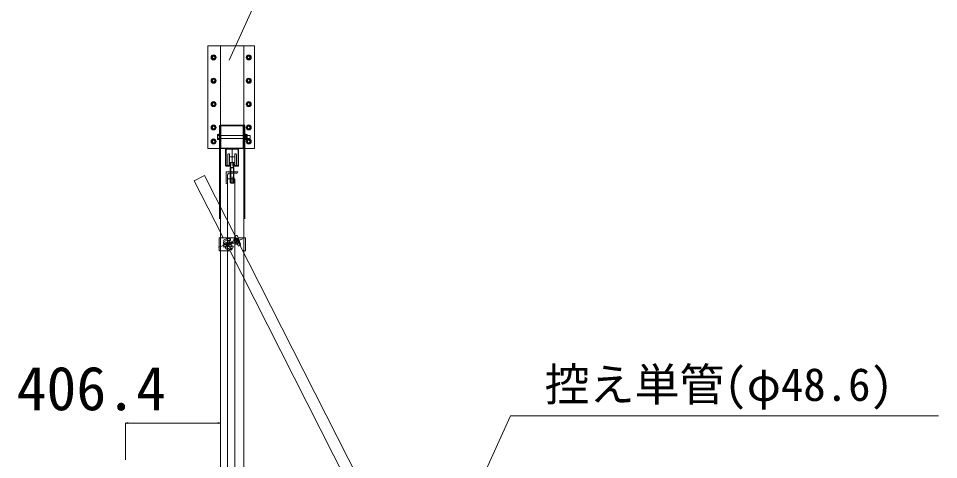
# Model space of a CAD drawing. Units: millimetres, scale not verified. Extents: x -12406 to 12406, y -8553 to 8553.
# Drawn here: x 3500 to 7433, y -1843 to 46 of the extents above; entities that cross this region are included whole.
import ezdxf
from ezdxf.enums import TextEntityAlignment as Align

# ---------------------------------------------------------------- set-up
doc = ezdxf.new("R2010")
doc.units = ezdxf.units.MM
doc.header["$LTSCALE"] = 50
doc.linetypes.add('CHAIN2', pattern=[12, 9, -1, 1, -1])
for name, color, linetype, lineweight in [('0-0_0', 7, 'Continuous', 9), ('0-5_CYG-36', 7, 'Continuous', 9), ('0-9_TEXT', 7, 'Continuous', 9), ('0-D_寸法', 7, 'Continuous', 9), ('0-E_中心線', 7, 'CHAIN2', 9)]:
    doc.layers.add(name, color=color, linetype=linetype, lineweight=lineweight)
doc.styles.add('ＭＳ ゴシック', font='')
doc.styles.get('ＭＳ ゴシック').set_extended_font_data('MS Gothic')

msp = doc.modelspace()

# ---------------------------------------------------------------- linework, layer by layer
at = {"layer": '0-0_0'}
for p, q in [((4362.97, -413.55), (4362.97, -71.06)), ((4462.97, -413.55), (4462.97, -71.06)), ((4475.54, -455.56), (4475.54, -472.56)), ((4412.97, -509.55), (4412.97, -520.72)), ((4384.97, -584.55), (4384.97, -513.55)), ((4386.97, -511.55), (4438.97, -511.55)), ((4386.97, -584.55), (4386.97, -513.55)), ((4386.97, -513.55), (4438.97, -513.55)), ((4394.47, -537.55), (4394.47, -581.55)), ((4401.27, -534.55), (4397.47, -534.55)), ((4401.47, -584.55), (4401.47, -534.55)), ((4401.47, -546.55), (4424.47, -546.55)), ((4431.47, -581.55), (4431.47, -537.55)), ((4438.97, -584.55), (4438.97, -513.55)), ((4440.97, -584.55), (4440.97, -513.55)), ((4402.96, -584.55), (4386.97, -584.55)), ((4386.97, -586.55), (4402.96, -586.55)), ((4401.47, -571.55), (4424.47, -571.55)), ((4402.96, -578.55), (4404.97, -578.55)), ((4402.96, -584.55), (4402.96, -578.55)), ((4404.97, -578.55), (4404.97, -584.55)), ((4406.72, -592.55), (4406.72, -571.55)), ((4419.22, -592.55), (4419.22, -571.55)), ((4420.97, -578.55), (4420.97, -584.55)), ((4422.97, -578.55), (4420.97, -578.55)), ((4422.97, -584.55), (4422.97, -578.55)), ((4422.97, -584.55), (4438.97, -584.55)), ((4438.97, -586.55), (4422.97, -586.55)), ((4437.97, -611.05), (4387.97, -611.05)), ((4404.97, -594.35), (4406.77, -592.55)), ((4404.97, -594.35), (4420.97, -594.35)), ((4404.97, -594.35), (4404.97, -657.55)), ((4406.77, -592.55), (4419.16, -592.55)), ((4406.97, -659.55), (4406.97, -592.55)), ((4418.97, -659.55), (4418.97, -592.55)), ((4419.16, -592.55), (4420.97, -594.35)), ((4404.97, -657.55), (4406.97, -659.55)), ((4404.97, -657.55), (4420.97, -657.55)), ((4406.97, -659.55), (4418.97, -659.55)), ((4420.97, -657.55), (4418.97, -659.55))]:
    msp.add_line(p, q, dxfattribs=at)
at = {"layer": '0-0_0', "linetype": 'CHAIN2'}
for p, q in [((4412.97, -586.55), (4412.97, -511.55)), ((4412.97, -657.54), (4412.97, -632.54))]:
    msp.add_line(p, q, dxfattribs=at)
at = {"layer": '0-0_0'}
for points in [[(4428.47, -534.55), (4424.47, -534.55), (4424.47, -584.55)], [(4420.97, -594.35), (4420.97, -657.55), (4420.97, -649.15)]]:
    msp.add_lwpolyline(points, dxfattribs=at)
for centre, radius, start, end in [((4386.97, -513.55), 2, 90, 180), ((4397.47, -537.55), 3, 90, 180), ((4428.47, -537.55), 3, 0, 90), ((4438.97, -513.55), 2, 0, 90), ((4386.97, -584.55), 2, 180, 270), ((4397.47, -581.55), 3, 180, 270), ((4402.96, -584.55), 2, 270, 0), ((4422.97, -584.55), 2, 180, 270), ((4428.47, -581.55), 3, 270, 0), ((4438.97, -584.55), 2, 270, 0)]:
    msp.add_arc(centre, radius, start, end, dxfattribs=at)
at = {"layer": '0-5_CYG-36'}
for p, q in [((4308.97, -511.56), (4308.97, -71.06)), ((4328.77, -112.06), (4323.58, -121.06)), ((4339.16, -112.06), (4328.77, -112.06)), ((4344.36, -121.06), (4339.16, -112.06)), ((4478.77, -112.06), (4473.58, -121.06)), ((4489.16, -112.06), (4478.77, -112.06)), ((4494.36, -121.06), (4489.16, -112.06)), ((4323.58, -121.06), (4328.77, -130.06)), ((4328.77, -130.06), (4339.16, -130.06)), ((4339.16, -130.06), (4344.36, -121.06)), ((4473.58, -121.06), (4478.77, -130.06)), ((4478.77, -130.06), (4489.16, -130.06)), ((4489.16, -130.06), (4494.36, -121.06)), ((4328.77, -212.06), (4323.58, -221.06)), ((4323.58, -221.06), (4328.77, -230.06)), ((4339.16, -212.06), (4328.77, -212.06)), ((4328.77, -230.06), (4339.16, -230.06)), ((4344.36, -221.06), (4339.16, -212.06)), ((4339.16, -230.06), (4344.36, -221.06)), ((4478.77, -212.06), (4473.58, -221.06)), ((4473.58, -221.06), (4478.77, -230.06)), ((4489.16, -212.06), (4478.77, -212.06)), ((4478.77, -230.06), (4489.16, -230.06)), ((4494.36, -221.06), (4489.16, -212.06)), ((4489.16, -230.06), (4494.36, -221.06)), ((4328.77, -312.06), (4323.58, -321.06)), ((4339.16, -312.06), (4328.77, -312.06)), ((4344.36, -321.06), (4339.16, -312.06)), ((4478.77, -312.06), (4473.58, -321.06)), ((4489.16, -312.06), (4478.77, -312.06)), ((4494.36, -321.06), (4489.16, -312.06)), ((4323.58, -321.06), (4328.77, -330.06)), ((4328.77, -330.06), (4339.16, -330.06)), ((4339.16, -330.06), (4344.36, -321.06)), ((4473.58, -321.06), (4478.77, -330.06)), ((4478.77, -330.06), (4489.16, -330.06)), ((4489.16, -330.06), (4494.36, -321.06)), ((4328.77, -412.07), (4323.58, -421.06)), ((4323.58, -421.06), (4328.77, -430.06)), ((4339.16, -412.07), (4328.77, -412.07)), ((4328.77, -430.06), (4339.16, -430.06)), ((4344.36, -421.06), (4339.16, -412.07)), ((4339.16, -430.06), (4344.36, -421.06)), ((4362.97, -413.55), (4362.97, -509.55)), ((4362.97, -413.56), (4362.97, -509.56)), ((4460.97, -411.55), (4364.97, -411.55)), ((4460.97, -411.56), (4364.97, -411.56)), ((4460.97, -411.55), (4466.79, -411.56)), ((4462.97, -509.55), (4462.97, -413.55)), ((4462.97, -509.56), (4462.97, -413.56)), ((4463.04, -4812.03), (4463.04, -412.04)), ((4467.54, -412.04), (4467.54, -812.03)), ((4478.77, -412.07), (4473.58, -421.06)), ((4473.58, -421.06), (4478.77, -430.06)), ((4489.16, -412.07), (4478.77, -412.07)), ((4478.77, -430.06), (4489.16, -430.06)), ((4494.36, -421.06), (4489.16, -412.07)), ((4489.16, -430.06), (4494.36, -421.06)), ((4357.29, -450.56), (4350.29, -450.56)), ((4350.29, -455.56), (4490.79, -455.56)), ((4350.29, -467.56), (4490.79, -467.56)), ((4468.54, -450.56), (4477.54, -450.56)), ((4470.54, -450.56), (4470.54, -472.56)), ((4473.54, -472.56), (4473.54, -450.56)), ((4475.54, -455.56), (4475.54, -450.56)), ((4477.54, -450.56), (4477.54, -472.56)), ((4490.79, -455.56), (4490.79, -467.56)), ((4328.77, -472.06), (4323.58, -481.06)), ((4323.58, -481.06), (4328.77, -490.06)), ((4339.16, -472.06), (4328.77, -472.06)), ((4328.77, -490.06), (4339.16, -490.06)), ((4344.36, -481.06), (4339.16, -472.06)), ((4339.16, -490.06), (4344.36, -481.06)), ((4468.04, -476.56), (4467.04, -476.56)), ((4477.54, -472.56), (4468.54, -472.56)), ((4494.36, -481.06), (4489.16, -472.06)), ((4364.97, -511.55), (4460.97, -511.55)), ((4364.97, -511.56), (4460.97, -511.56)), ((4251.53, -649.87), (4294.39, -626.91)), ((6459.7, -4894.99), (4294.39, -626.91)), ((4369.82, -883.02), (4251.53, -649.87)), ((4358.13, -949.8), (4358.13, -893.8)), ((4358.13, -893.8), (4424.82, -893.8)), ((4369.82, -883.02), (4375.29, -893.8)), ((4376.03, -902.99), (4378.35, -909.17)), ((4393.12, -900.73), (4390.64, -894.06)), ((4436.09, -900.55), (4393.22, -916.57)), ((4395.69, -907.25), (4401.41, -903.88)), ((4401.41, -903.88), (4404.81, -901.88)), ((4405.56, -899.16), (4405.67, -899.46)), ((4405.67, -899.46), (4406.15, -900.74)), ((4420.01, -901.23), (4435.28, -896.37)), ((4420.98, -904.28), (4420.01, -901.23)), ((4420.98, -904.28), (4436.25, -899.42)), ((4424.82, -885.55), (4429.51, -883.8)), ((4436.31, -920.57), (4426.1, -893.27)), ((4426.91, -903.98), (4426.38, -902.56)), ((4426.9, -903.98), (4426.38, -902.56)), ((4430.84, -897.36), (4430.98, -897.74)), ((4432.53, -901.88), (4432.1, -900.74)), ((4432.52, -901.88), (4432.1, -900.74)), ((4435.93, -886.73), (4448.55, -920.45)), ((4439.59, -909.92), (4436.09, -900.55)), ((4440.99, -909.4), (4437.49, -900.02)), ((4438.58, -893.8), (4470.13, -893.8)), ((4440.49, -898.91), (4443.99, -908.28)), ((4470.13, -893.8), (4470.13, -949.8)), ((4374.86, -923.45), (4374.42, -925.05)), ((4374.42, -925.05), (4376.98, -931.89)), ((4382.7, -920.51), (4374.86, -923.45)), ((4383.78, -921.18), (4376.1, -924.05)), ((4378.35, -932.82), (4376.98, -931.89)), ((4386.2, -929.88), (4378.35, -932.82)), ((4386.59, -928.67), (4378.91, -931.54)), ((4382.14, -915.39), (4381.6, -917.42)), ((4382.14, -915.39), (4389.01, -912.81)), ((4392.13, -916.99), (4386.44, -919.1)), ((4389.14, -934.12), (4387.4, -932.93)), ((4396.01, -931.54), (4389.14, -934.11)), ((4395.68, -926.3), (4389.94, -928.46)), ((4392.67, -947.48), (4390.36, -941.29)), ((4393.44, -915.43), (4393.1, -914.5)), ((4402.68, -911.98), (4393.44, -915.43)), ((4409.06, -911.73), (4393.72, -917.46)), ((4411.81, -919.24), (4396.47, -924.98)), ((4439.59, -909.92), (4396.66, -925.98)), ((4406.88, -923.22), (4397.65, -926.67)), ((4397.65, -926.67), (4398, -927.6)), ((6416.43, -4917.12), (4398.31, -939.17)), ((4400.55, -906.31), (4402.68, -911.98)), ((4401.03, -907.59), (4404.43, -905.58)), ((4404.08, -944.28), (4403.64, -943.12)), ((4404.7, -931.37), (4411.23, -930.16)), ((4408.99, -928.89), (4406.88, -923.22)), ((4410.07, -946.04), (4407.1, -938.09)), ((4407.91, -911.09), (4409.02, -911.75)), ((4408.51, -927.61), (4412.4, -926.89)), ((4411.23, -930.16), (4415.11, -929.44)), ((4411.42, -920.46), (4411.81, -919.24)), ((4417.35, -930.71), (4416.88, -929.42)), ((4417.47, -931), (4417.35, -930.71)), ((4440.45, -910.67), (4425.74, -917.02)), ((4427.01, -919.97), (4425.74, -917.02)), ((4441.73, -913.6), (4427.01, -919.97)), ((4430.94, -914.78), (4430.41, -913.36)), ((4430.94, -914.78), (4430.41, -913.36)), ((4432.1, -917.88), (4432.07, -917.78)), ((4436.46, -912.4), (4436.03, -911.25)), ((4436.46, -912.4), (4436.03, -911.26)), ((4437.72, -915.77), (4437.58, -915.39)), ((4445.61, -926.88), (4440.93, -928.64)), ((4358.13, -949.8), (4403.7, -949.8)), ((4458.19, -949.8), (4470.13, -949.8)), ((4464.2, -948.37), (4464.2, -949.8))]:
    msp.add_line(p, q, dxfattribs=at)
at = {"layer": '0-5_CYG-36', "linetype": 'CHAIN2'}
for p, q in [((4458.16, -897.64), (4354.24, -934.04)), ((4459.12, -897.25), (4398.03, -920.31))]:
    msp.add_line(p, q, dxfattribs=at)
at = {"layer": '0-5_CYG-36'}
for points in [[(4508.97, -511.56), (4508.97, -71.06), (4308.97, -71.06)], [(4358.54, -812.03), (4358.54, -412.04), (4363.04, -412.04)], [(4362.69, -411.56), (4362.69, -580.07), (4363.19, -735.56)], [(4357.29, -472.56), (4350.29, -472.56), (4350.29, -450.56)], [(4467.54, -447.56), (4468.54, -447.56), (4468.54, -476.56)], [(4478.77, -490.06), (4489.16, -490.06), (4494.36, -481.06)], [(4391.32, -898.08), (4396.72, -896.05), (4395.43, -895.47), (4387.94, -898.27), (4387.3, -899.04)], [(4407.43, -941.16), (4412.12, -939.4), (4413.09, -939.85), (4413.44, -940.78), (4413, -941.75), (4405.04, -944.73), (4404.08, -944.28)]]:
    msp.add_lwpolyline(points, dxfattribs=at)
for points in [[(4460.66, -413.85), (4365.27, -413.85), (4365.27, -509.25), (4460.66, -509.25)], [(4460.66, -413.87), (4365.27, -413.87), (4365.27, -509.26), (4460.66, -509.26)], [(4357.29, -475.56), (4358.29, -475.56), (4358.29, -447.56), (4357.29, -447.56)], [(4422.73, -898.53), (4423.08, -899.47), (4424.05, -899.91), (4432.01, -896.93), (4432.45, -895.97), (4432.1, -895.03), (4431.13, -894.59), (4423.17, -897.56)], [(4430.32, -918.81), (4430.23, -918.58), (4439.6, -915.07), (4439.68, -915.31), (4439.24, -916.27), (4431.28, -919.24)]]:
    msp.add_lwpolyline(points, close=True, dxfattribs=at)
for centre, radius in [((4333.97, -121.06), 10.75), ((4333.97, -121.06), 9), ((4333.97, -121.06), 6), ((4333.97, -121.06), 5.5), ((4483.97, -121.06), 10.75), ((4483.97, -121.06), 9), ((4483.97, -121.06), 6), ((4483.97, -121.06), 5.5), ((4333.97, -221.06), 10.75), ((4333.97, -221.06), 9), ((4333.97, -221.06), 6), ((4333.97, -221.06), 5.5), ((4483.97, -221.06), 10.75), ((4483.97, -221.06), 9), ((4483.97, -221.06), 6), ((4483.97, -221.06), 5.5), ((4333.97, -321.06), 10.75), ((4333.97, -321.06), 9), ((4483.97, -321.06), 10.75), ((4483.97, -321.06), 9), ((4333.97, -321.06), 6), ((4333.97, -321.06), 5.5), ((4483.97, -321.06), 6), ((4483.97, -321.06), 5.5), ((4333.97, -421.06), 10.75), ((4333.97, -421.06), 9), ((4333.97, -421.06), 6), ((4333.97, -421.06), 5.5), ((4483.97, -421.06), 10.75), ((4483.97, -421.06), 9), ((4483.97, -421.06), 6), ((4483.97, -421.06), 5.5), ((4333.97, -481.06), 10.75), ((4483.97, -481.06), 10.75), ((4333.97, -481.06), 9), ((4333.97, -481.06), 6), ((4333.97, -481.06), 5.5), ((4483.97, -481.06), 9), ((4483.97, -481.06), 6), ((4483.97, -481.06), 5.5)]:
    msp.add_circle(centre, radius, dxfattribs=at)
for centre, radius, start, end in [((4364.97, -413.55), 2, 90, 180), ((4364.97, -413.56), 2, 90, 180), ((4460.97, -413.55), 2, 0, 90), ((4460.97, -413.56), 2, 0, 90), ((4364.97, -509.55), 2, 180, 270), ((4364.97, -509.56), 2, 180, 270), ((4460.97, -509.55), 2, 270, 0), ((4460.97, -509.56), 2, 270, 0), ((4408.22, -976.88), 80.6, 94.923, 113.534), ((4668.41, -1810.36), 946.72, 106.112, 107.841), ((4402.43, -905.61), 2, 120.483, 200.5), ((4401.81, -900.56), 4, 20.5, 101.089), ((4402.41, -902.14), 4, 300.483, 20.5), ((4403.8, -900.16), 2, 300.483, 20.5), ((4413.32, -890.6), 12.55, 302.157, 23.706), ((4431.26, -888.49), 5, 20.5, 110.5), ((4436.56, -900.38), 4.2, 20.5, 107.638), ((4436.56, -900.38), 1, 20.5, 107.638), ((4439.86, -896.56), 1, 110.5, 200.5), ((4381.52, -914.21), 5.58, 126.872, 199.888), ((4382.63, -913.3), 6.94, 203.878, 261.687), ((4377.88, -909.35), 0.5, 306.872, 20.5), ((4391.15, -909.45), 10.8, 213.389, 243.874), ((4390.89, -935.38), 6.94, 139.313, 197.122), ((4389.45, -935.41), 5.58, 201.112, 274.128), ((4401.53, -918.8), 15.09, 181.149, 219.851), ((4394.32, -910.21), 7.12, 205.152, 252.111), ((4397.34, -932.39), 8.38, 152.038, 191.934), ((4389.89, -941.47), 0.5, 20.5, 94.128), ((4297.12, -711.5), 247.98, 292.084, 298.514), ((4402.33, -918.45), 10.3, 171.863, 229.739), ((4368.83, -930.87), 28.24, 6.912, 34.075), ((4368.48, -870.6), 80.6, 287.466, 306.077), ((4398.73, -912.42), 6, 120.483, 200.222), ((4399.99, -929.8), 5.56, 141.037, 202.934), ((4403.61, -925.47), 6, 200.778, 280.517), ((4383.6, -925.35), 28.24, 9.965, 30.38), ((4410.87, -928.19), 2, 200.5, 280.517), ((4384.19, -925.13), 28.24, 12.032, 28.317), ((4413.12, -930.82), 4, 20.5, 100.517), ((4415.48, -931.4), 2, 20.5, 100.517), ((4413.72, -932.4), 4, 299.911, 20.5), ((4416.06, -913.38), 10.25, 351.271, 49.729), ((4428.94, -932.37), 12.55, 17.294, 98.843), ((4440.06, -909.75), 1, 293.362, 20.5), ((4440.06, -909.75), 4.2, 293.362, 20.5), ((4446.16, -913.42), 1, 200.5, 290.5), ((4443.86, -922.2), 5, 290.5, 20.5)]:
    msp.add_arc(centre, radius, start, end, dxfattribs=at)
at = {"layer": '0-9_TEXT'}
for points in [[(4400.42, -133.24), (4651.42, 420.21), (6323.04, 420.21)], [(5217.95, -2505.51), (5603.44, -1655.53), (7432.9, -1655.53)]]:
    msp.add_lwpolyline(points, dxfattribs=at)
at = {"layer": '0-D_寸法'}
for p, q in [((4387.97, -611.05), (4387.97, -661.05)), ((4393.97, -656.55), (4393.97, -623.55)), ((4400.47, -617.05), (4433.47, -617.05)), ((4437.97, -611.05), (4437.97, -612.55)), ((4387.97, -661.05), (4389.47, -661.05)), ((4393.97, -4875.75), (4393.97, -641.05)), ((4363.19, -735.56), (4363.19, -4812.03)), ((3956.75, -1844.49), (3956.75, -1685.31)), ((3966.75, -1686.31), (4353.19, -1686.31)), ((4363.19, -1842.49), (4363.19, -1685.31))]:
    msp.add_line(p, q, dxfattribs=at)
at = {"layer": '0-D_寸法', "color": 134}
for p, q in [((3966.75, -1684.64), (3956.75, -1686.31)), ((3956.75, -1686.31), (3966.75, -1687.98)), ((3966.75, -1684.64), (3966.75, -1687.98)), ((4353.19, -1684.64), (4363.19, -1686.31)), ((4353.19, -1684.64), (4353.19, -1687.98)), ((4363.19, -1686.31), (4353.19, -1687.98))]:
    msp.add_line(p, q, dxfattribs=at)
at = {"layer": '0-D_寸法'}
msp.add_lwpolyline([(4393.97, -661.05), (4393.97, -641.05), (4423.97, -641.05), (4423.97, -4875.75)], dxfattribs=at)
for centre, radius, start, end in [((4400.47, -623.55), 6.5, 90, 180), ((4433.47, -612.55), 4.5, 270, 0), ((4389.47, -656.55), 4.5, 270, 0)]:
    msp.add_arc(centre, radius, start, end, dxfattribs=at)
at = {"layer": '0-E_中心線'}
for p, q in [((4362.97, -511.56), (4308.97, -511.56)), ((4458.97, -511.56), (4508.97, -511.56))]:
    msp.add_line(p, q, dxfattribs=at)

# ---------------------------------------------------------------- texts
at = {"layer": '0-9_TEXT', "style": 'ＭＳ ゴシック'}
msp.add_text('控え単管(φ48.6)', height=140.8, dxfattribs=at).set_placement((5749.11, -1633.74), align=Align.BOTTOM_LEFT)
at = {"layer": '0-D_寸法', "style": 'ＭＳ ゴシック'}
msp.add_text('406.4', height=187.7, dxfattribs=at).set_placement((3491.86, -1687.88), align=Align.BOTTOM_LEFT)

doc.saveas('drawing.dxf')
